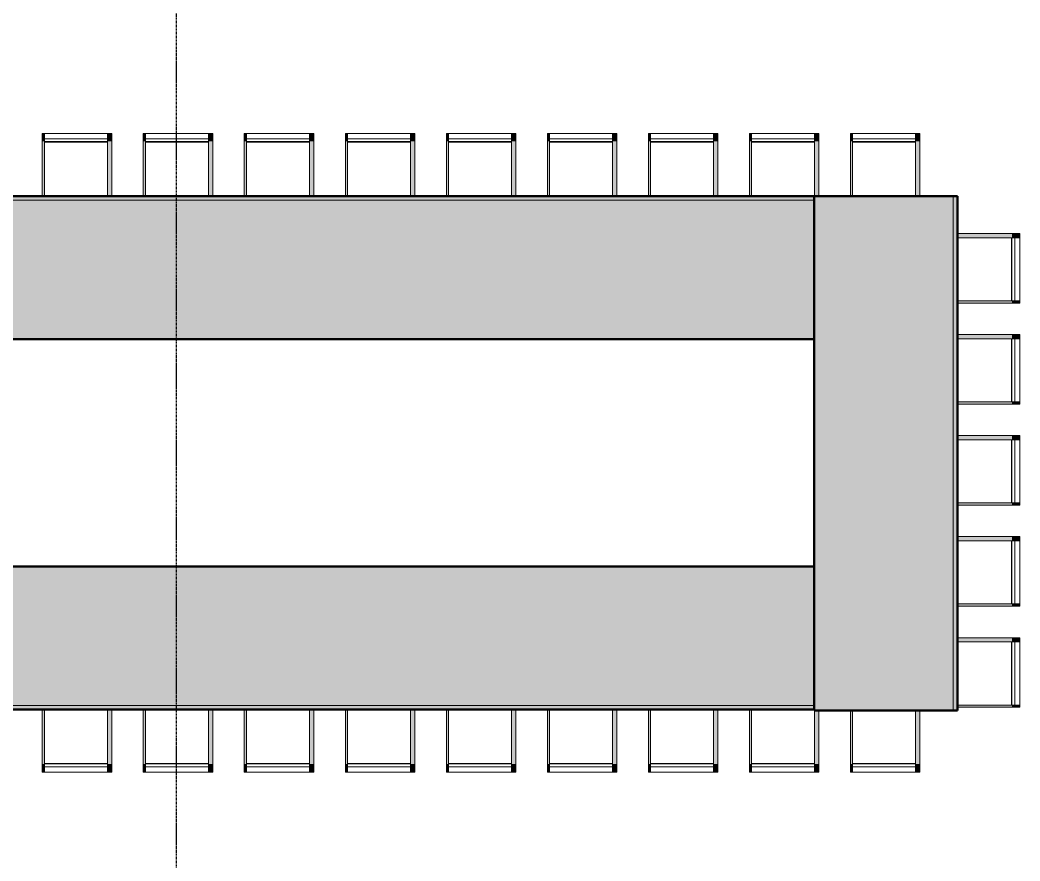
# Model space of a CAD drawing. Header units: inches. Extents: x 9391 to 11530, y 1186 to 2858.
# Drawn here: x 10992.7 to 11230.3, y 2364.5 to 2564.3 of the extents above; entities that cross this region are included whole.
import ezdxf

# ---------------------------------------------------------------- set-up
doc = ezdxf.new("R2010")
doc.units = ezdxf.units.IN
doc.header["$MEASUREMENT"] = 0
doc.linetypes.add('Grid Line 1_2_', pattern=[0.875, 0.5, -0.125, 0.125, -0.125])
for name, color, linetype, lineweight in [('I-FURN', 30, 'Continuous', 9), ('Q-CASE', 31, 'Continuous', 9), ('Q-CASE-3', 31, 'Continuous', 50), ('S-GRID-1', 1, 'Grid Line 1_2_', 30)]:
    doc.layers.add(name, color=color, linetype=linetype, lineweight=lineweight)

# ---------------------------------------------------------------- blocks, each defined once
blk = doc.blocks.new('Bar_Stool_6722_1_1 - OUTDOOR - BAR-1517713-FLOOR PLAN - ROOF')
at = {"layer": 'I-FURN'}
for points in [[(0, 0), (0, -0.98), (1, -0.98), (1, 0)], [(1, -0.98), (0, -0.98), (0, -1.78), (1, -1.78), (1, -1.24)], [(1, -1.78), (0, -1.78), (0, -14.83), (1, -14.83), (1, -1.91)], [(16, 0), (16, -0.98), (16.5, -0.95), (16.5, 0)], [(16.5, -0.98), (16, -0.98), (16, -1.78), (16.5, -1.78), (16.5, -1.24)], [(16.5, -1.78), (16, -1.78), (16, -14.83), (16.5, -14.83), (16.5, -3.76)]]:
    blk.add_hatch(color=256, dxfattribs=at).paths.add_polyline_path(points, flags=0)
for p, q in [((1, 0), (0, 0)), ((0, 0), (0, -0.98)), ((1, -1.24), (1, 0)), ((16, 0), (1, 0)), ((16, 0), (16, -1.24)), ((0, -0.98), (1, -0.98)), ((0, -0.98), (0, -1.78)), ((0, -1.78), (1, -1.78)), ((0, -14.83), (0, -1.78)), ((1, -1.91), (1, -1.24)), ((16, -1.24), (1, -1.24)), ((1, -1.91), (16, -1.91)), ((1, -2.03), (1, -1.91)), ((1, -14.83), (1, -2.03)), ((1, -2.03), (16, -2.03)), ((16.5, 0), (16, 0)), ((16, -0.98), (16.5, -0.98)), ((16, -1.24), (16, -1.91)), ((16, -1.78), (16.5, -1.78)), ((16, -1.91), (16, -2.03)), ((16, -2.03), (16, -14.83)), ((16.5, -0.98), (16.5, 0)), ((16.5, -1.78), (16.5, -0.98)), ((16.5, -1.78), (16.5, -14.83))]:
    blk.add_line(p, q, dxfattribs=at)
blk = doc.blocks.new('Bar_Stool_6722_1_1 - OUTDOOR - BAR-V42-FLOOR PLAN - ROOF')
at = {"layer": 'I-FURN'}
for points in [[(0, 0), (0, -0.98), (1, -0.98), (1, 0)], [(1, -0.98), (0, -0.98), (0, -1.78), (1, -1.78), (1, -1.24)], [(1, -1.78), (0, -1.78), (0, -14.59), (1, -14.59), (1, -1.91)], [(16, 0), (16, -0.98), (16.5, -0.95), (16.5, 0)], [(16.5, -0.98), (16, -0.98), (16, -1.78), (16.5, -1.78), (16.5, -1.24)], [(16.5, -1.78), (16, -1.78), (16, -14.83), (16.5, -14.83), (16.5, -3.76)]]:
    blk.add_hatch(color=256, dxfattribs=at).paths.add_polyline_path(points, flags=0)
for p, q in [((1, 0), (0, 0)), ((0, 0), (0, -0.98)), ((1, -1.24), (1, 0)), ((16, 0), (1, 0)), ((16, 0), (16, -1.24)), ((0, -0.98), (1, -0.98)), ((0, -0.98), (0, -1.78)), ((0, -1.78), (1, -1.78)), ((0, -14.59), (0, -1.78)), ((1, -1.91), (1, -1.24)), ((16, -1.24), (1, -1.24)), ((1, -1.91), (16, -1.91)), ((1, -2.03), (1, -1.91)), ((1, -14.59), (1, -2.03)), ((1, -2.03), (16, -2.03)), ((16.5, 0), (16, 0)), ((16, -0.98), (16.5, -0.98)), ((16, -1.24), (16, -1.91)), ((16, -1.78), (16.5, -1.78)), ((16, -1.91), (16, -2.03)), ((16, -2.03), (16, -14.83)), ((16.5, -0.98), (16.5, 0)), ((16.5, -1.78), (16.5, -0.98)), ((16.5, -1.78), (16.5, -14.83))]:
    blk.add_line(p, q, dxfattribs=at)
blk = doc.blocks.new('Bar_Stool_6722_1_1 - OUTDOOR - BAR-V43-FLOOR PLAN - ROOF')
at = {"layer": 'I-FURN'}
for points in [[(0, 0), (0, -0.98), (1, -0.98), (1, 0)], [(1, -0.98), (0, -0.98), (0, -1.78), (1, -1.78), (1, -1.24)], [(1, -1.78), (0, -1.78), (0, -14.59), (1, -14.59), (1, -1.91)], [(16, 0), (16, -0.98), (16.5, -0.98), (16.5, 0)], [(16.5, -0.98), (16, -0.98), (16, -1.78), (16.5, -1.78), (16.5, -1.24)], [(16.5, -1.78), (16, -1.78), (16, -14.59), (16.5, -14.59), (16.5, -3.76)]]:
    blk.add_hatch(color=256, dxfattribs=at).paths.add_polyline_path(points, flags=0)
for p, q in [((1, 0), (0, 0)), ((0, 0), (0, -0.98)), ((1, -1.24), (1, 0)), ((16, 0), (1, 0)), ((16, 0), (16, -1.24)), ((0, -0.98), (1, -0.98)), ((0, -0.98), (0, -1.78)), ((0, -1.78), (1, -1.78)), ((0, -14.59), (0, -1.78)), ((1, -1.91), (1, -1.24)), ((16, -1.24), (1, -1.24)), ((1, -1.91), (16, -1.91)), ((1, -2.03), (1, -1.91)), ((1, -14.59), (1, -2.03)), ((1, -2.03), (16, -2.03)), ((16.5, 0), (16, 0)), ((16, -0.98), (16.5, -0.98)), ((16, -1.24), (16, -1.91)), ((16, -1.78), (16.5, -1.78)), ((16, -1.91), (16, -2.03)), ((16, -2.03), (16, -14.59)), ((16.5, -0.98), (16.5, 0)), ((16.5, -1.78), (16.5, -0.98)), ((16.5, -1.78), (16.5, -14.59))]:
    blk.add_line(p, q, dxfattribs=at)
blk = doc.blocks.new('Bar_Stool_6722_1_1 - OUTDOOR - BAR-1502042-FLOOR PLAN - ROOF')
at = {"layer": 'I-FURN'}
for points in [[(0, 14.88), (0, 1.78), (1, 1.78), (1, 14.88), (0.41, 14.88)], [(16, 14.88), (16, 1.78), (16.5, 1.78), (16.5, 14.88), (16.09, 14.88)], [(0, 1.78), (0, 0.98), (1, 0.98), (1, 1.78), (0.5, 1.78)], [(0, 0.98), (0, 0), (1, 0), (1, 0.98)], [(16, 1.78), (16, 0.98), (16.5, 0.98), (16.5, 1.78)], [(16.5, 0.98), (16, 0.98), (16, 0), (16.5, 0), (16.5, 0.95)]]:
    blk.add_hatch(color=256, dxfattribs=at).paths.add_polyline_path(points, flags=0)
for p, q in [((0, 1.78), (0, 14.88)), ((1, 2.03), (1, 14.88)), ((16, 14.88), (16, 2.03)), ((16.5, 14.88), (16.5, 1.78)), ((1, 1.78), (0, 1.78)), ((0, 1.78), (0, 0.98)), ((1, 0.98), (0, 0.98)), ((0, 0.98), (0, 0)), ((0, 0), (1, 0)), ((1, 1.91), (1, 2.03)), ((16, 2.03), (1, 2.03)), ((1, 1.24), (1, 1.91)), ((16, 1.91), (1, 1.91)), ((1, 0), (1, 1.24)), ((1, 1.24), (16, 1.24)), ((16, 2.03), (16, 1.91)), ((16, 1.91), (16, 1.24)), ((16.5, 1.78), (16, 1.78)), ((16, 1.24), (16, 0)), ((16.5, 0.98), (16, 0.98)), ((16, 0), (16.5, 0)), ((16.5, 0.98), (16.5, 1.78)), ((16.5, 0), (16.5, 0.98)), ((1, 0), (16, 0))]:
    blk.add_line(p, q, dxfattribs=at)
blk = doc.blocks.new('Bar_Stool_6722_1_1 - OUTDOOR - BAR-V44-FLOOR PLAN - ROOF')
at = {"layer": 'I-FURN'}
for points in [[(1, 0), (0, 0), (0, -0.98), (1, -0.98), (1, -0.3)], [(16.5, -0.62), (16.5, 0), (16, 0), (16, -0.98), (16.5, -0.98), (16.5, -0.94)], [(1, -1.78), (1, -0.98), (0, -0.98), (0, -1.78), (0.5, -1.78)], [(1, -2.03), (1, -1.78), (0, -1.78), (0, -14.88), (1, -14.88), (1, -9.34)], [(16.5, -1.78), (16.5, -0.98), (16, -0.98), (16, -1.78)], [(16.5, -1.78), (16, -1.78), (16, -14.88), (16.5, -14.88), (16.5, -2.03)]]:
    blk.add_hatch(color=256, dxfattribs=at).paths.add_polyline_path(points, flags=0)
for p, q in [((1, 0), (0, 0)), ((0, 0), (0, -0.98)), ((1, -1.24), (1, 0)), ((16, 0), (1, 0)), ((16, 0), (16, -1.24)), ((0, -0.98), (1, -0.98)), ((0, -0.98), (0, -1.78)), ((0, -1.78), (1, -1.78)), ((0, -14.88), (0, -1.78)), ((1, -1.91), (1, -1.24)), ((16, -1.24), (1, -1.24)), ((1, -1.91), (16, -1.91)), ((1, -2.03), (1, -1.91)), ((1, -14.88), (1, -2.03)), ((1, -2.03), (16, -2.03)), ((16.5, 0), (16, 0)), ((16, -0.98), (16.5, -0.98)), ((16, -1.24), (16, -1.91)), ((16, -1.78), (16.5, -1.78)), ((16, -1.91), (16, -2.03)), ((16, -2.03), (16, -14.88)), ((16.5, -0.98), (16.5, 0)), ((16.5, -1.78), (16.5, -0.98)), ((16.5, -1.78), (16.5, -14.88))]:
    blk.add_line(p, q, dxfattribs=at)
blk = doc.blocks.new('OD_CW_Base Cabinet - OD_CW_Base Cabinet-1520779-FLOOR PLAN - ROOF')
at = {"layer": 'Q-CASE'}
for points in [[(314.56, 9), (321.56, 9), (321.56, 10), (0.74, 10), (0.74, 9), (306.8, 9)], [(0.74, -24), (321.56, -24), (321.56, 9), (0.74, 9), (0.74, -8.97)]]:
    blk.add_hatch(color=256, dxfattribs=at).paths.add_polyline_path(points, flags=0)
for p, q in [((0.74, 9), (0.74, 10)), ((0.74, 10), (321.56, 10)), ((321.56, 10), (321.56, 9)), ((321.56, 9), (0.74, 9)), ((0.74, -24), (0.74, 9)), ((0.74, 9), (321.56, 9)), ((321.56, 9), (321.56, -24)), ((321.56, -24), (0.74, -24))]:
    blk.add_line(p, q, dxfattribs=at)
at = {"layer": 'Q-CASE-3'}
for p, q in [((0.74, -24), (0.74, 10)), ((0.74, 10), (321.56, 10)), ((321.56, 10), (321.56, -24)), ((321.56, -24), (0.74, -24))]:
    blk.add_line(p, q, dxfattribs=at)
blk = doc.blocks.new('OD_CW_Base Cabinet - OD_CW_Base Cabinet-1520780-FLOOR PLAN - ROOF')
at = {"layer": 'Q-CASE'}
for points in [[(0.74, -9), (321.56, -9), (321.56, 24), (0.74, 24), (0.74, 1.75)], [(0.74, -10), (321.56, -10), (321.56, -9), (0.74, -9)]]:
    blk.add_hatch(color=256, dxfattribs=at).paths.add_polyline_path(points, flags=0)
for p, q in [((0.74, -9), (0.74, 24)), ((0.74, 24), (321.56, 24)), ((321.56, 24), (321.56, -9)), ((0.74, -10), (0.74, -9)), ((0.74, -9), (321.56, -9)), ((321.56, -9), (0.74, -9)), ((321.56, -9), (321.56, -10)), ((321.56, -10), (0.74, -10))]:
    blk.add_line(p, q, dxfattribs=at)
at = {"layer": 'Q-CASE-3'}
for p, q in [((321.56, 24), (0.74, 24)), ((0.74, 24), (0.74, -10)), ((321.56, -10), (321.56, 24)), ((0.74, -10), (321.56, -10))]:
    blk.add_line(p, q, dxfattribs=at)
blk = doc.blocks.new('OD_CW_Base Cabinet - OD_CW_Base Cabinet-1665239-FLOOR PLAN - ROOF')
at = {"layer": 'Q-CASE'}
for points in [[(122.98, 10), (0.74, 10), (0.74, 9), (122.98, 9)], [(122.98, -15.49), (122.98, 9), (0.74, 9), (0.74, -24), (122.98, -24)]]:
    blk.add_hatch(color=256, dxfattribs=at).paths.add_polyline_path(points, flags=0)
for p, q in [((0.74, 9), (0.74, 10)), ((0.74, 10), (122.98, 10)), ((122.98, 10), (122.98, 9)), ((122.98, 9), (0.74, 9)), ((0.74, -24), (0.74, 9)), ((0.74, 9), (122.98, 9)), ((122.98, 9), (122.98, -24)), ((122.98, -24), (0.74, -24))]:
    blk.add_line(p, q, dxfattribs=at)
at = {"layer": 'Q-CASE-3'}
for p, q in [((0.74, -24), (0.74, 10)), ((0.74, 10), (122.98, 10)), ((122.98, 10), (122.98, -24)), ((122.98, -24), (0.74, -24))]:
    blk.add_line(p, q, dxfattribs=at)

msp = doc.modelspace()

# ---------------------------------------------------------------- linework, layer by layer
at = {"layer": 'S-GRID-1'}
msp.add_line((11029.85, 1368.27), (11029.85, 2735.87), dxfattribs=at)

# ---------------------------------------------------------------- block references
at = {"layer": 'I-FURN'}
for name, p, rotation in [('Bar_Stool_6722_1_1 - OUTDOOR - BAR-1502042-FLOOR PLAN - ROOF', (11014.5, 2537.31), 180), ('Bar_Stool_6722_1_1 - OUTDOOR - BAR-1502042-FLOOR PLAN - ROOF', (11038.5, 2537.31), 180), ('Bar_Stool_6722_1_1 - OUTDOOR - BAR-1502042-FLOOR PLAN - ROOF', (11062.5, 2537.31), 180), ('Bar_Stool_6722_1_1 - OUTDOOR - BAR-1502042-FLOOR PLAN - ROOF', (11086.5, 2537.31), 180), ('Bar_Stool_6722_1_1 - OUTDOOR - BAR-1502042-FLOOR PLAN - ROOF', (11110.5, 2537.31), 180), ('Bar_Stool_6722_1_1 - OUTDOOR - BAR-1502042-FLOOR PLAN - ROOF', (11134.5, 2537.31), 180), ('Bar_Stool_6722_1_1 - OUTDOOR - BAR-1502042-FLOOR PLAN - ROOF', (11158.5, 2537.31), 180), ('Bar_Stool_6722_1_1 - OUTDOOR - BAR-1502042-FLOOR PLAN - ROOF', (11182.5, 2537.31), 180), ('Bar_Stool_6722_1_1 - OUTDOOR - BAR-1502042-FLOOR PLAN - ROOF', (11206.5, 2537.31), 180), ('Bar_Stool_6722_1_1 - OUTDOOR - BAR-V44-FLOOR PLAN - ROOF', (11230.29, 2513.52), 270.000000000004), ('Bar_Stool_6722_1_1 - OUTDOOR - BAR-V44-FLOOR PLAN - ROOF', (11230.29, 2489.52), 270.000000000004), ('Bar_Stool_6722_1_1 - OUTDOOR - BAR-V44-FLOOR PLAN - ROOF', (11230.29, 2465.52), 270.000000000004), ('Bar_Stool_6722_1_1 - OUTDOOR - BAR-V44-FLOOR PLAN - ROOF', (11230.29, 2441.52), 270.000000000004), ('Bar_Stool_6722_1_1 - OUTDOOR - BAR-V44-FLOOR PLAN - ROOF', (11230.29, 2417.52), 270.000000000004), ('Bar_Stool_6722_1_1 - OUTDOOR - BAR-1517713-FLOOR PLAN - ROOF', (11014.5, 2385.6), 180), ('Bar_Stool_6722_1_1 - OUTDOOR - BAR-1517713-FLOOR PLAN - ROOF', (11038.5, 2385.6), 180), ('Bar_Stool_6722_1_1 - OUTDOOR - BAR-1517713-FLOOR PLAN - ROOF', (11062.5, 2385.6), 180), ('Bar_Stool_6722_1_1 - OUTDOOR - BAR-1517713-FLOOR PLAN - ROOF', (11086.5, 2385.6), 180), ('Bar_Stool_6722_1_1 - OUTDOOR - BAR-1517713-FLOOR PLAN - ROOF', (11110.5, 2385.6), 180), ('Bar_Stool_6722_1_1 - OUTDOOR - BAR-1517713-FLOOR PLAN - ROOF', (11134.5, 2385.6), 180), ('Bar_Stool_6722_1_1 - OUTDOOR - BAR-1517713-FLOOR PLAN - ROOF', (11158.5, 2385.6), 180), ('Bar_Stool_6722_1_1 - OUTDOOR - BAR-V42-FLOOR PLAN - ROOF', (11182.5, 2385.6), 180), ('Bar_Stool_6722_1_1 - OUTDOOR - BAR-V43-FLOOR PLAN - ROOF', (11206.5, 2385.6), 180)]:
    msp.add_blockref(name, p, dxfattribs=dict(at, rotation=rotation))
at = {"layer": 'Q-CASE'}
for name, p in [('OD_CW_Base Cabinet - OD_CW_Base Cabinet-1520779-FLOOR PLAN - ROOF', (10859.86, 2512.43)), ('OD_CW_Base Cabinet - OD_CW_Base Cabinet-1520780-FLOOR PLAN - ROOF', (10859.86, 2410.43))]:
    msp.add_blockref(name, p, dxfattribs=at)
at = {"layer": 'Q-CASE', "rotation": 270.0000000000003}
msp.add_blockref('OD_CW_Base Cabinet - OD_CW_Base Cabinet-1665239-FLOOR PLAN - ROOF', (11205.41, 2523.17), dxfattribs=at)

doc.saveas('drawing.dxf')
